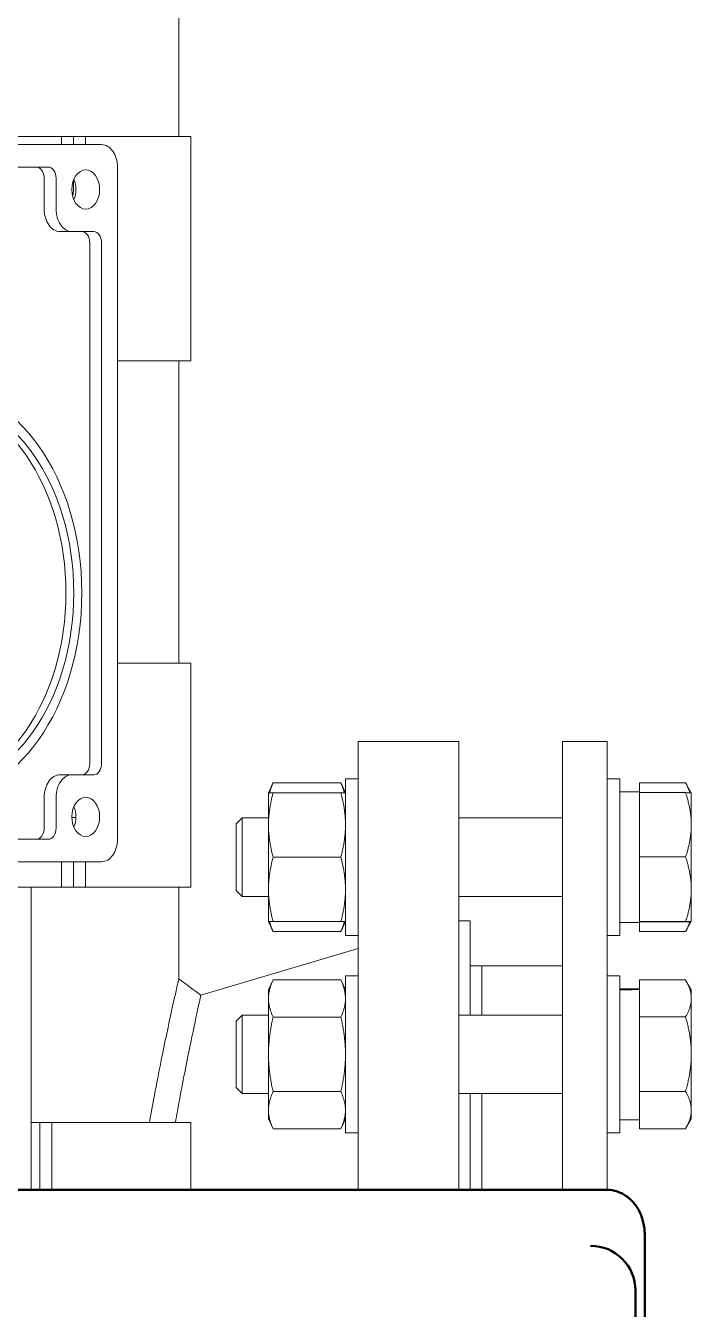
# Model space of a CAD drawing. Header units: inches. Extents: x 20 to 536, y 8 to 344.
# Drawn here: x 137.15 to 144.57, y 118.45 to 132.77 of the extents above; entities that cross this region are included whole.
import ezdxf

# ---------------------------------------------------------------- set-up
doc = ezdxf.new("R2010")
doc.units = ezdxf.units.IN
doc.header["$LTSCALE"] = 16
doc.header["$MEASUREMENT"] = 0
doc.layers.add('Visible (ANSI)', color=7, linetype='Continuous', lineweight=50)

msp = doc.modelspace()

# ---------------------------------------------------------------- linework, layer by layer
at = {"layer": 'Visible (ANSI)', "linetype": 'Continuous', "lineweight": 18}
for p, q in [((138.856475, 131.53516), (138.856475, 143.53516)), ((137.546191, 131.53516), (128.495224, 131.53516)), ((137.546191, 131.44516), (137.546191, 131.53516)), ((137.546191, 131.53516), (137.682309, 131.53516)), ((137.682309, 131.53516), (137.814891, 131.53516)), ((137.682309, 131.44516), (137.682309, 131.53516)), ((137.814891, 131.53516), (137.814891, 131.44516)), ((138.863782, 131.53516), (137.814891, 131.53516)), ((138.863782, 131.53516), (138.991922, 131.53516)), ((138.991922, 129.03516), (138.991922, 131.53516)), ((128.449262, 131.44516), (137.995203, 131.44516)), ((129.045883, 131.195125), (137.398582, 131.195125)), ((138.17198, 131.19516), (138.17198, 123.69516)), ((137.354388, 130.72641), (137.354388, 131.070125)), ((137.48697, 131.070125), (137.48697, 130.72641)), ((137.682309, 130.94516), (137.682309, 131.049061)), ((137.531165, 130.47641), (137.663747, 130.47641)), ((137.663747, 130.47641), (137.90679, 130.47641)), ((137.862596, 124.53891), (137.862596, 130.35141)), ((137.995179, 130.35141), (137.995179, 124.53891)), ((138.17198, 129.03516), (138.863782, 129.03516)), ((138.856475, 125.66016), (138.856475, 129.03516)), ((138.991922, 129.03516), (138.863782, 129.03516)), ((138.863782, 125.66016), (138.17198, 125.66016)), ((138.863782, 125.66016), (138.991922, 125.66016)), ((138.991922, 123.16016), (138.991922, 125.66016)), ((140.856475, 119.78516), (140.856475, 124.78516)), ((140.856475, 124.78516), (141.981475, 124.78516)), ((141.981475, 119.78516), (141.981475, 124.78516)), ((143.136475, 124.78516), (143.136475, 119.78516)), ((143.636475, 124.78516), (143.136475, 124.78516)), ((143.636475, 119.785051), (143.636475, 124.78516)), ((137.531165, 124.41391), (137.663747, 124.41391)), ((137.90679, 124.41391), (137.663747, 124.41391)), ((139.85685, 124.21453), (139.908717, 124.32576)), ((139.908717, 124.32576), (140.663983, 124.32576)), ((140.71585, 124.21453), (140.663983, 124.32576)), ((140.71585, 124.37053), (140.71585, 122.62053)), ((140.71585, 124.37053), (140.856475, 124.37053)), ((143.636475, 124.37053), (143.7771, 124.37053)), ((143.7771, 122.62053), (143.7771, 124.37053)), ((143.9961, 124.22503), (143.9961, 124.325467)), ((143.9961, 124.325467), (144.510029, 124.325467)), ((144.574223, 124.214284), (144.510909, 124.323946)), ((139.85685, 124.21453), (139.85685, 123.85503)), ((139.908717, 124.21453), (140.663983, 124.21453)), ((143.7771, 124.22503), (143.9961, 124.22503)), ((143.9961, 124.22503), (143.9961, 124.215603)), ((143.9961, 123.964751), (143.9961, 124.215603)), ((143.9961, 124.215603), (144.510029, 124.215603)), ((144.574225, 124.21428), (144.574223, 124.214284)), ((144.574225, 123.856893), (144.574225, 124.21428)), ((137.354388, 123.820196), (137.354388, 124.16391)), ((137.48697, 124.16391), (137.48697, 123.820196)), ((139.4961, 123.86688), (139.562254, 123.93303)), ((139.562254, 123.93303), (139.562254, 123.05803)), ((139.85685, 123.93303), (139.562254, 123.93303)), ((143.136475, 123.93303), (141.981475, 123.93303)), ((143.9961, 123.964751), (143.9961, 123.749035)), ((139.4961, 123.12418), (139.4961, 123.86688)), ((139.85685, 123.85503), (139.85685, 123.13603)), ((143.9961, 123.498183), (143.9961, 123.749035)), ((144.574225, 123.138146), (144.574225, 123.856893)), ((137.398582, 123.695196), (136.10143, 123.695196)), ((139.908717, 123.49553), (140.663983, 123.49553)), ((143.9961, 123.246403), (143.9961, 123.498183)), ((143.9961, 123.498183), (144.510029, 123.498183)), ((137.995203, 123.44516), (136.025633, 123.44516)), ((137.546191, 123.16016), (137.546191, 123.44516)), ((137.682309, 123.16016), (137.682309, 123.44516)), ((137.814891, 123.44516), (137.814891, 123.16016)), ((143.9961, 123.246403), (143.9961, 123.02989)), ((136.119444, 123.16016), (137.546191, 123.16016)), ((137.209608, 123.16016), (137.209608, 119.78516)), ((137.682309, 123.16016), (137.546191, 123.16016)), ((137.814891, 123.16016), (137.682309, 123.16016)), ((137.814891, 123.16016), (138.863782, 123.16016)), ((138.856475, 122.138949), (138.856475, 123.16016)), ((138.991922, 123.16016), (138.863782, 123.16016)), ((139.4961, 123.12418), (139.562254, 123.05803)), ((139.85685, 123.05803), (139.562254, 123.05803)), ((139.85685, 123.13603), (139.85685, 122.77653)), ((143.136475, 123.05803), (141.981475, 123.05803)), ((143.9961, 122.77811), (143.9961, 123.02989)), ((144.574225, 122.776784), (144.574225, 123.138146)), ((139.85685, 122.77653), (139.908717, 122.6653)), ((139.908717, 122.77653), (140.663983, 122.77653)), ((140.71585, 122.77653), (140.663983, 122.6653)), ((141.981475, 122.78516), (142.106475, 122.78516)), ((142.106475, 121.733068), (142.106475, 122.78516)), ((143.7771, 122.76603), (143.9961, 122.76603)), ((143.9961, 122.777182), (143.9961, 122.77811)), ((143.9961, 122.77811), (144.510029, 122.77811)), ((143.9961, 122.777182), (143.9961, 122.76603)), ((143.9961, 122.775457), (144.510029, 122.775457)), ((143.9961, 122.665593), (143.9961, 122.76603)), ((144.574223, 122.776776), (144.510909, 122.667114)), ((144.574225, 122.77678), (144.574223, 122.776776)), ((144.574225, 122.77678), (144.574225, 122.776784)), ((139.908717, 122.6653), (140.663983, 122.6653)), ((140.71585, 122.62053), (140.856475, 122.62053)), ((143.636475, 122.62053), (143.7771, 122.62053)), ((143.9961, 122.665593), (144.510029, 122.665593)), ((139.102366, 121.955306), (140.856475, 122.47516)), ((140.71585, 122.170568), (140.71585, 120.420568)), ((140.71585, 122.170568), (140.856475, 122.170568)), ((142.236475, 122.28516), (142.106475, 122.28516)), ((142.236475, 121.733068), (142.236475, 122.28516)), ((142.236475, 122.28516), (143.136475, 122.28516)), ((142.236475, 121.733068), (142.236475, 122.28516)), ((143.636475, 122.170568), (143.7771, 122.170568)), ((143.7771, 120.420568), (143.7771, 122.170568)), ((139.85685, 122.014568), (139.908717, 122.125798)), ((139.908717, 122.125798), (140.663983, 122.125798)), ((140.71585, 122.014568), (140.663983, 122.125798)), ((143.7771, 122.025068), (143.9961, 122.025068)), ((143.9961, 121.981211), (143.9961, 122.125505)), ((143.9961, 122.125505), (144.510029, 122.125505)), ((144.574225, 122.014318), (144.510909, 122.123985)), ((139.85685, 122.014568), (139.85685, 121.91824)), ((139.85685, 121.91824), (139.85685, 121.295568)), ((143.9961, 121.981211), (143.9961, 121.857128)), ((144.574225, 121.919169), (144.574225, 122.014318)), ((144.574225, 121.297866), (144.574225, 121.919169)), ((139.4961, 121.666918), (139.562254, 121.733068)), ((139.562254, 121.733068), (139.562254, 120.858068)), ((139.85685, 121.733068), (139.562254, 121.733068)), ((143.136475, 121.733068), (141.981475, 121.733068)), ((143.9961, 121.712834), (143.9961, 121.857128)), ((139.4961, 120.924218), (139.4961, 121.666918)), ((139.908717, 121.710683), (140.663983, 121.710683)), ((143.9961, 121.422639), (143.9961, 121.712834)), ((143.9961, 121.712834), (144.510029, 121.712834)), ((143.9961, 121.422639), (143.9961, 121.173092)), ((139.85685, 121.295568), (139.85685, 120.672896)), ((143.9961, 120.882897), (143.9961, 121.173092)), ((144.574225, 120.674264), (144.574225, 121.297866)), ((139.4961, 120.924218), (139.562254, 120.858068)), ((139.908717, 120.880453), (140.663983, 120.880453)), ((143.9961, 120.736997), (143.9961, 120.882897)), ((143.9961, 120.882897), (144.510029, 120.882897)), ((139.85685, 120.858068), (139.562254, 120.858068)), ((143.136475, 120.858068), (141.981475, 120.858068)), ((142.106475, 119.78516), (142.106475, 120.858068)), ((142.236475, 119.78516), (142.236475, 120.858068)), ((142.236475, 119.78516), (142.236475, 120.858068)), ((143.9961, 120.736997), (143.9961, 120.611532)), ((139.85685, 120.672896), (139.85685, 120.576568)), ((143.9961, 120.465631), (143.9961, 120.611532)), ((144.574225, 120.576818), (144.574225, 120.674264)), ((137.209608, 120.53516), (137.307542, 120.53516)), ((137.307542, 120.53516), (137.440125, 120.53516)), ((137.307542, 119.78516), (137.307542, 120.53516)), ((138.863782, 120.53516), (137.440125, 120.53516)), ((137.440125, 120.53516), (137.440125, 119.78516)), ((138.863782, 120.53516), (138.991922, 120.53516)), ((138.991922, 119.78516), (138.991922, 120.53516)), ((139.85685, 120.576568), (139.908717, 120.465338)), ((139.908717, 120.465338), (140.663983, 120.465338)), ((140.71585, 120.576568), (140.663983, 120.465338)), ((143.7771, 120.566068), (143.9961, 120.566068)), ((143.9961, 120.465631), (144.510029, 120.465631)), ((144.574225, 120.576818), (144.510909, 120.467152)), ((140.71585, 120.420568), (140.856475, 120.420568)), ((143.636475, 120.420568), (143.7771, 120.420568))]:
    msp.add_line(p, q, dxfattribs=at)
at = {"layer": 'Visible (ANSI)'}
for p, q in [((143.627411, 119.78516), (133.374363, 119.78516)), ((144.054188, 119.28516), (144.054188, 102.53516)), ((143.950635, 103.16016), (143.950635, 118.66016))]:
    msp.add_line(p, q, dxfattribs=at)
msp.add_arc((143.450635, 118.66016), 0.5, 0, 90, dxfattribs=at)
at = {"layer": 'Visible (ANSI)', "linetype": 'Continuous', "lineweight": 18}
for centre, major_axis, ratio, start_param, end_param in [((137.995203, 131.19516), (0, 0.25), 0.707106781, 4.71238898, 6.283185307), ((137.266, 131.070125), (0, 0.125), 0.707106781, 4.71238898, 6.283185307), ((137.398582, 131.070125), (0, 0.125), 0.707106781, 4.71238898, 6.283185307), ((137.553262, 130.94516), (0, 0.21875), 0.707106781, 4.171289454, 5.253488506), ((137.547958, 130.94516), (0, 0.19), 0.707106781, 4.324550925, 4.71238898), ((137.531165, 130.72641), (0, -0.25), 0.707106781, 4.71238898, 6.283185307), ((137.663747, 130.72641), (0, -0.25), 0.707106781, 4.71238898, 6.283185307), ((137.774208, 130.35141), (0, 0.125), 0.707106781, 4.71238898, 6.283185307), ((137.90679, 130.35141), (0, 0.125), 0.707106781, 4.71238898, 6.283185307), ((136.050635, 126.445125), (0, -2.186419), 0.707106781, 0.028589453, 3.1130032), ((137.774208, 124.53891), (0, -0.125), 0.707106781, 0, 1.570796327), ((137.90679, 124.53891), (0, -0.125), 0.707106781, 0, 1.570796327), ((137.531165, 124.16391), (0, 0.25), 0.707106781, 0, 1.570796327), ((137.663747, 124.16391), (0, 0.25), 0.707106781, 0, 1.570796327), ((137.553262, 123.94516), (0, 0.21875), 0.707106781, 4.171289454, 5.253488506), ((137.680541, 123.75016), (0, 0.19), 0.707106781, 6.078782766, 6.408004192), ((137.266, 123.820196), (0, -0.125), 0.707106781, 0, 1.570796327), ((137.398582, 123.820196), (0, -0.125), 0.707106781, 0, 1.570796327), ((137.995203, 123.69516), (0, -0.25), 0.707106781, 0, 1.570796327), ((143.840848, 121.295568), (4.137183, 0.068151), 0.175556574, 1.53036991, 1.583313683), ((144.151351, 121.295568), (4.137183, 0.068151), 0.175556574, 1.605438941, 1.658488308)]:
    msp.add_ellipse(centre, major_axis=major_axis, ratio=ratio, start_param=start_param, end_param=end_param, dxfattribs=at)
for centre, major_axis in [((137.818427, 130.94516), (0, 0.21875)), ((136.139023, 126.445125), (0, 2.3125)), ((136.139023, 126.445125), (0, 2.186419)), ((137.818427, 123.94516), (0, 0.21875))]:
    msp.add_ellipse(centre, major_axis=major_axis, ratio=0.707106781, dxfattribs=at)
for points, weights in [([(139.908717, 124.32576), (139.881369, 124.267112), (139.868677, 124.21453)], [1, 1.01965956375, 1.01895290532]), ([(140.704023, 124.21453), (140.69133, 124.267112), (140.663983, 124.32576)], [1.01895290532, 1.01965956375, 1]), ([(144.559586, 124.214892), (144.543877, 124.267164), (144.510029, 124.325467)], [1.02385469408, 1.02721658286, 1.01001874936]), ([(139.85685, 124.21453), (139.85685, 124.21453), (139.908717, 124.21453)], [1, 1.0379548493, 1]), ([(139.908717, 124.21453), (139.85685, 124.021875), (139.85685, 123.85503)], [1, 1.0379548493, 1]), ([(140.71585, 123.85503), (140.71585, 124.021875), (140.663983, 124.21453)], [1, 1.0379548493, 1]), ([(140.663983, 124.21453), (140.71585, 124.21453), (140.71585, 124.21453)], [1, 1.0379548493, 1]), ([(144.510029, 124.215603), (144.573869, 124.214896), (144.574223, 124.214284)], [1.01001874936, 1.04295195648, 1.00049098489]), ([(144.574225, 123.856893), (144.574225, 124.023371), (144.510029, 124.215603)], [1, 1.04314139574, 1.01001874936]), ([(139.85685, 123.85503), (139.85685, 123.688185), (139.908717, 123.49553)], [1, 1.0379548493, 1]), ([(140.663983, 123.49553), (140.71585, 123.688185), (140.71585, 123.85503)], [1, 1.0379548493, 1]), ([(144.510029, 123.498183), (144.574225, 123.690415), (144.574225, 123.856893)], [1.01001874936, 1.04314139574, 1]), ([(139.908717, 123.49553), (139.85685, 123.302875), (139.85685, 123.13603)], [1, 1.0379548493, 1]), ([(140.71585, 123.13603), (140.71585, 123.302875), (140.663983, 123.49553)], [1, 1.0379548493, 1]), ([(144.574225, 123.138146), (144.574225, 123.30524), (144.510029, 123.498183)], [1, 1.04314139574, 1.01001874936]), ([(139.85685, 123.13603), (139.85685, 122.969185), (139.908717, 122.77653)], [1, 1.0379548493, 1]), ([(140.663983, 122.77653), (140.71585, 122.969185), (140.71585, 123.13603)], [1, 1.0379548493, 1]), ([(144.510029, 122.77811), (144.574225, 122.971053), (144.574225, 123.138146)], [1.01001874936, 1.04314139574, 1]), ([(139.908717, 122.77653), (139.85685, 122.77653), (139.85685, 122.77653)], [1, 1.0379548493, 1]), ([(139.868677, 122.77653), (139.881369, 122.723948), (139.908717, 122.6653)], [1.01895290532, 1.01965956375, 1]), ([(140.663983, 122.6653), (140.69133, 122.723948), (140.704023, 122.77653)], [1, 1.01965956375, 1.01895290532]), ([(140.71585, 122.77653), (140.71585, 122.77653), (140.663983, 122.77653)], [1, 1.0379548493, 1]), ([(144.574225, 122.776784), (144.574225, 122.777399), (144.510029, 122.77811)], [1, 1.04314139574, 1.01001874936]), ([(144.510029, 122.775457), (144.574225, 122.776168), (144.574225, 122.776784)], [1.01001874936, 1.04314139574, 1]), ([(144.510029, 122.665593), (144.543488, 122.723868), (144.559216, 122.77616)], [1.01001874936, 1.0270157383, 1.02393041351]), ([(144.510909, 122.667114), (144.51047, 122.666354), (144.510029, 122.665593)], [1.01045681717, 1.01023947663, 1.01001874936]), ([(139.908717, 122.125798), (139.85685, 122.014568), (139.85685, 121.91824)], [1, 1.0379548493, 1]), ([(140.71585, 121.91824), (140.71585, 122.014568), (140.663983, 122.125798)], [1, 1.0379548493, 1]), ([(144.574225, 121.919169), (144.574225, 122.01493), (144.510029, 122.125505)], [1, 1.04314139574, 1.01001874936]), ([(139.85685, 121.91824), (139.85685, 121.821913), (139.908717, 121.710683)], [1, 1.0379548493, 1]), ([(140.663983, 121.710683), (140.71585, 121.821913), (140.71585, 121.91824)], [1, 1.0379548493, 1]), ([(144.510029, 121.712834), (144.574225, 121.823409), (144.574225, 121.919169)], [1.01001874936, 1.04314139574, 1]), ([(139.908717, 121.710683), (139.85685, 121.488224), (139.85685, 121.295568)], [1, 1.0379548493, 1]), ([(140.71585, 121.295568), (140.71585, 121.488224), (140.663983, 121.710683)], [1, 1.0379548493, 1]), ([(144.574225, 121.297866), (144.574225, 121.490453), (144.510029, 121.712834)], [1, 1.04314139574, 1.01001874936]), ([(139.85685, 121.295568), (139.85685, 121.102913), (139.908717, 120.880453)], [1, 1.0379548493, 1]), ([(140.663983, 120.880453), (140.71585, 121.102913), (140.71585, 121.295568)], [1, 1.0379548493, 1]), ([(144.510029, 120.882897), (144.574225, 121.105278), (144.574225, 121.297866)], [1.01001874936, 1.04314139574, 1]), ([(139.908717, 120.880453), (139.85685, 120.769224), (139.85685, 120.672896)], [1, 1.0379548493, 1]), ([(140.71585, 120.672896), (140.71585, 120.769224), (140.663983, 120.880453)], [1, 1.0379548493, 1]), ([(144.574225, 120.674264), (144.574225, 120.771091), (144.510029, 120.882897)], [1, 1.04314139574, 1.01001874936]), ([(139.85685, 120.672896), (139.85685, 120.576568), (139.908717, 120.465338)], [1, 1.0379548493, 1]), ([(140.663983, 120.465338), (140.71585, 120.576568), (140.71585, 120.672896)], [1, 1.0379548493, 1]), ([(144.510029, 120.465631), (144.574225, 120.577437), (144.574225, 120.674264)], [1.01001874936, 1.04314139574, 1]), ([(144.510909, 120.467152), (144.51047, 120.466392), (144.510029, 120.465631)], [1.01045681717, 1.01023947663, 1.01001874936])]:
    msp.add_rational_spline(points, weights, degree=2, dxfattribs=at)
for points, knots in [([(138.52863, 120.535069), (138.553594, 120.674997), (138.578421, 120.808842), (138.651776, 121.191966), (138.697891, 121.415942), (138.774764, 121.777112), (138.805518, 121.914615), (138.846389, 122.095558), (138.856475, 122.138949), (138.856475, 122.138949)], [14.547274775, 14.547274775, 14.547274775, 14.547274775, 16.136886612, 16.136886612, 19.385681489, 19.385681489, 22.634476367, 22.634476367, 25.883271241, 25.883271241, 25.883271241, 25.883271241]), ([(138.818529, 120.535091), (138.833775, 120.62127), (138.848883, 120.70464), (138.91, 121.034871), (138.953346, 121.252636), (139.025595, 121.603728), (139.054494, 121.737353), (139.092894, 121.913165), (139.102366, 121.955306), (139.102366, 121.955306)], [14.699071548, 14.699071548, 14.699071548, 14.699071548, 15.710881991, 15.710881991, 18.873156295, 18.873156295, 22.035430599, 22.035430599, 25.197704904, 25.197704904, 25.197704904, 25.197704904])]:
    msp.add_open_spline(points, degree=3, knots=knots, dxfattribs=at)
msp.add_open_spline([(138.856475, 122.138949), (138.938435, 122.07773), (139.020406, 122.016525), (139.102366, 121.955306)], degree=3, dxfattribs=at)
at = {"layer": 'Visible (ANSI)'}
msp.add_open_spline([(143.627411, 119.78516), (143.669575, 119.78516), (143.711636, 119.77785), (143.791458, 119.750403), (143.828794, 119.729759), (143.898627, 119.677047), (143.92969, 119.64384), (143.982676, 119.569717), (144.003725, 119.528314), (144.034906, 119.442921), (144.045039, 119.398872), (144.052862, 119.3314), (144.054188, 119.30828), (144.054188, 119.28516)], degree=3, knots=[4.71238898, 4.71238898, 4.71238898, 4.71238898, 4.950902898, 4.950902898, 5.202662426, 5.202662426, 5.492347187, 5.492347187, 5.806506452, 5.806506452, 6.120665718, 6.120665718, 6.283185307, 6.283185307, 6.283185307, 6.283185307], dxfattribs=at)

doc.saveas('drawing.dxf')
